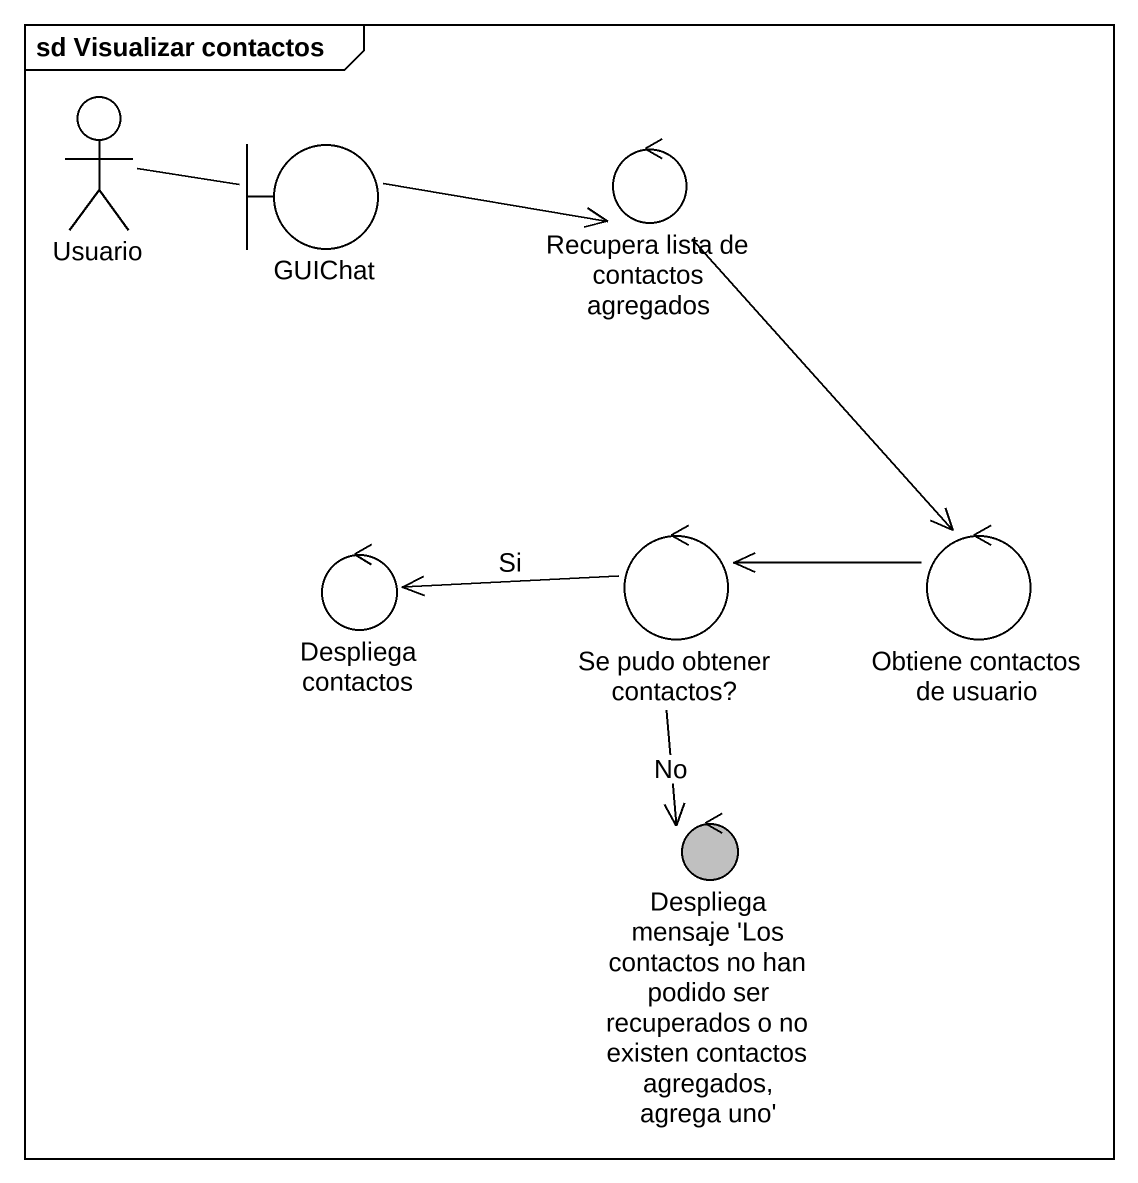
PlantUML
@startuml
mainframe sd Visualizar contactos
actor Usuario
boundary GUIChat
control "Recupera lista de contactos agregados" as Recupera_lista_de_contactos
control "Se pudo obtener contactos?" as Se_pudo_obtener_contactos
control "Obtiene contactos de usuario" as Obtiene_contactos_de_usuario
control "Despliega contactos" as Despliega_contactos #FFFFFF
control "Despliega mensaje 'Los contactos no han podido ser recuperados o no existen contactos agregados, agrega uno'" as Despliega_mensaje_Los #C0C0C0
Usuario -right- GUIChat
GUIChat -right-> Recupera_lista_de_contactos
Recupera_lista_de_contactos --> Obtiene_contactos_de_usuario
Se_pudo_obtener_contactos -left-> Despliega_contactos : Si
Se_pudo_obtener_contactos --> Despliega_mensaje_Los : No
Obtiene_contactos_de_usuario -left-> Se_pudo_obtener_contactos
@enduml
